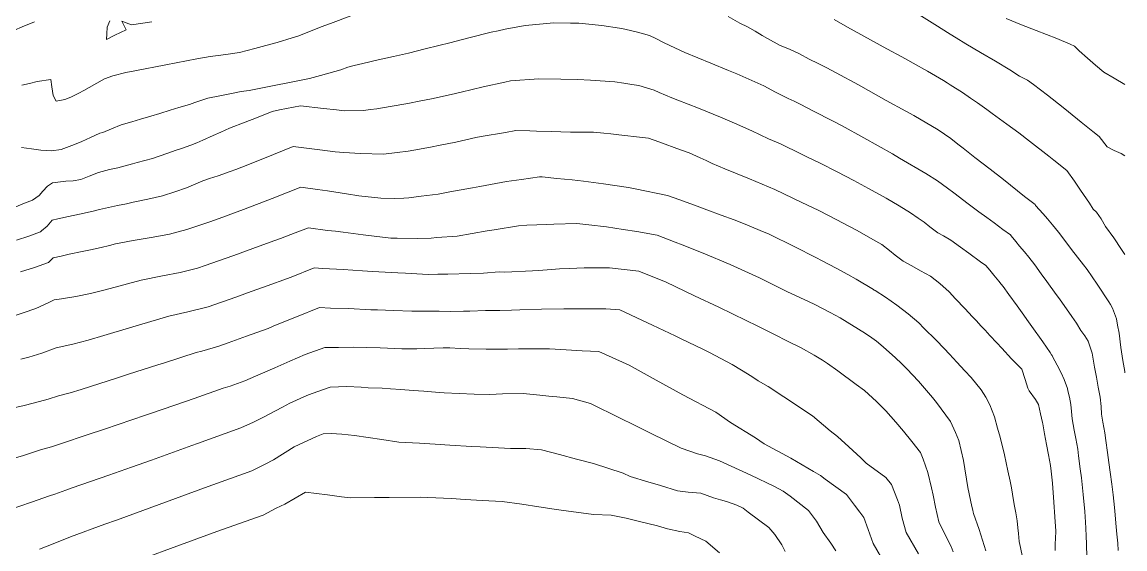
# Model space of a CAD drawing. Header units: inches. Extents: x 11351264 to 11356330, y 6702313 to 6706468.
# Drawn here: x 11355932.5 to 11356330.4, y 6703069.1 to 6703259.3 of the extents above; entities that cross this region are included whole.
import ezdxf

# ---------------------------------------------------------------- set-up
doc = ezdxf.new("R2010")
doc.units = ezdxf.units.IN
doc.header["$MEASUREMENT"] = 0
doc.layers.add('Shumate_Contours_clip1', color=7, linetype='Continuous', lineweight=0)

msp = doc.modelspace()

# ---------------------------------------------------------------- linework, layer by layer
at = {"layer": 'Shumate_Contours_clip1'}
for points, elevation in [([(11355927.03, 6703255.19), (11355932.55, 6703257.52), (11355937.02, 6703259.33)], 1354), ([(11355932.23, 6703214.04), (11355935.89, 6703213.58), (11355939.29, 6703213.07), (11355943.14, 6703212.81), (11355946.53, 6703213.25), (11355947.52, 6703213.67), (11355951.41, 6703215.04), (11355954.01, 6703216.21), (11355957.19, 6703217.63), (11355960.57, 6703219.12), (11355961.6, 6703219.46), (11355964.69, 6703220.75), (11355968.26, 6703222.19), (11355972.04, 6703223.32), (11355975.2, 6703224.24), (11355978.97, 6703225.36), (11355982.13, 6703226.31), (11355985.91, 6703227.43), (11355989.05, 6703228.41), (11355992.88, 6703229.55), (11355994.81, 6703230.19), (11355999.54, 6703231.78), (11356003.83, 6703232.69), (11356007.44, 6703233.38), (11356011.56, 6703234.18), (11356014.42, 6703234.63), (11356017.97, 6703235.32), (11356022.82, 6703236.31), (11356029.58, 6703237.61), (11356036.14, 6703238.87), (11356040.2, 6703240.03), (11356047.47, 6703242.09), (11356049.97, 6703242.97), (11356052.29, 6703243.64), (11356055.41, 6703244.36), (11356060.92, 6703245.6), (11356066.43, 6703246.83), (11356071.94, 6703248.05), (11356077.92, 6703249.57), (11356082.79, 6703250.81), (11356086.75, 6703251.85), (11356093.63, 6703253.63), (11356101.75, 6703255.59), (11356104.22, 6703256.17), (11356106.75, 6703256.69), (11356113.94, 6703258.07), (11356120.45, 6703258.71), (11356124.22, 6703259.05), (11356130.37, 6703258.93), (11356133.4, 6703258.87), (11356135.74, 6703258.65), (11356141.63, 6703257.99), (11356148.02, 6703257.07), (11356150, 6703256.75), (11356154.56, 6703255.59), (11356158.82, 6703254.41), (11356161.14, 6703253.3), (11356164.09, 6703251.79), (11356167.95, 6703249.96), (11356171.62, 6703248.3), (11356180.93, 6703244.42), (11356187.35, 6703241.85), (11356190.33, 6703240.58), (11356193.64, 6703239.2), (11356200.06, 6703236.24), (11356204.35, 6703234.02), (11356208.83, 6703231.7), (11356210.99, 6703230.68), (11356213.25, 6703229.62), (11356218.02, 6703227.15), (11356224.81, 6703223.65), (11356228.29, 6703221.79), (11356236.22, 6703217.47), (11356246.47, 6703211.67), (11356248.98, 6703210.21), (11356258.49, 6703204.66), (11356262.77, 6703201.93), (11356266.35, 6703199.37), (11356268.62, 6703197.68), (11356273.82, 6703193.62), (11356277.62, 6703190.82), (11356280.5, 6703188.69), (11356283.13, 6703186.76), (11356286.36, 6703184.38), (11356289.04, 6703182.45), (11356289.32, 6703182.11), (11356291.02, 6703180.05), (11356292.38, 6703178.44), (11356294.16, 6703176.31), (11356295.73, 6703174.4), (11356297.8, 6703171.6), (11356300.1, 6703168.41), (11356302.19, 6703165.61), (11356305.57, 6703160.96), (11356306.77, 6703159.31), (11356311.19, 6703152.95), (11356312.88, 6703150.52), (11356314.5, 6703147.88), (11356315.86, 6703145.98), (11356317.06, 6703144.07), (11356318.5, 6703139.8), (11356318.65, 6703139.08), (11356318.77, 6703138.34), (11356318.92, 6703137.53), (11356319.41, 6703134.66), (11356320.06, 6703131.06), (11356320.69, 6703127.46), (11356321.38, 6703123.85), (11356321.73, 6703120.47), (11356321.91, 6703117.7), (11356322.42, 6703114.87), (11356323.1, 6703111.04), (11356323.49, 6703108.25), (11356324.07, 6703103.94), (11356324.58, 6703100.33), (11356325.04, 6703096.84), (11356325.67, 6703092.41), (11356326.09, 6703088.62), (11356326.37, 6703086.29), (11356326.71, 6703082.81), (11356327.11, 6703078.36), (11356327.47, 6703074.4), (11356327.78, 6703071.11), (11356327.86, 6703068.52)], 1358), ([(11355932.34, 6703236.49), (11355935.21, 6703237.16), (11355937.95, 6703237.78), (11355942.89, 6703238.61), (11355943.19, 6703235.94), (11355943.65, 6703232.75), (11355944.73, 6703230.7), (11355947.96, 6703231.32), (11355950.03, 6703232.22), (11355952.96, 6703233.65), (11355954.8, 6703234.62), (11355956.69, 6703235.67), (11355959.47, 6703237.19), (11355962.2, 6703238.77), (11355965.2, 6703239.86), (11355969.89, 6703241.1), (11355973.16, 6703241.72), (11355977.51, 6703242.56), (11355979.97, 6703243.02), (11355984.32, 6703243.84), (11355991.86, 6703245.34), (11355995.48, 6703246.05), (11356000.3, 6703246.88), (11356004.25, 6703247.34), (11356006.84, 6703247.67), (11356010.98, 6703248.29), (11356016.5, 6703249.79), (11356020.46, 6703250.82), (11356024.54, 6703251.96), (11356029.93, 6703253.61), (11356032.32, 6703254.34), (11356040.38, 6703257.54), (11356043.73, 6703258.72), (11356051.14, 6703261.48)], 1356), ([(11355964.14, 6703259.73), (11355963.19, 6703257.5), (11355963.01, 6703255.03), (11355962.97, 6703252.95), (11355965.99, 6703254.54), (11355970.07, 6703256.51), (11355968.44, 6703259.61), (11355971.91, 6703258.23), (11355979.28, 6703259.32)], 1354), ([(11356187.21, 6703261.28), (11356191.37, 6703258.88), (11356194.22, 6703257.51), (11356196.94, 6703255.99), (11356199.49, 6703254.45), (11356201.41, 6703253.31), (11356205.99, 6703250.86), (11356209.29, 6703249.46), (11356212.91, 6703247.84), (11356216.48, 6703245.88), (11356219.66, 6703244.33), (11356222.79, 6703242.78), (11356226.16, 6703240.97), (11356234.21, 6703236.61), (11356244.25, 6703230.99), (11356251.3, 6703227.11), (11356254.16, 6703225.53), (11356263.03, 6703220.38), (11356267.54, 6703217.27), (11356270.12, 6703215.24), (11356271.99, 6703213.81), (11356276.19, 6703210.4), (11356281.75, 6703206.19), (11356283.91, 6703204.49), (11356285.94, 6703202.98), (11356289.05, 6703200.46), (11356294.1, 6703196.34), (11356297.97, 6703193.46), (11356298.12, 6703193.12), (11356300.83, 6703190.08), (11356302.43, 6703188.23), (11356304.23, 6703186.14), (11356306.38, 6703183.41), (11356308.31, 6703180.93), (11356311.13, 6703177.23), (11356315.39, 6703171.68), (11356316.69, 6703169.92), (11356320.37, 6703164.71), (11356324.54, 6703158.25), (11356325.12, 6703157.33), (11356325.9, 6703156.01), (11356327.26, 6703152.19), (11356327.73, 6703149.83), (11356328.22, 6703146.97), (11356328.93, 6703141.84), (11356329.55, 6703137.08), (11356330.29, 6703133.08), (11356330.36, 6703132.69)], 1356), ([(11356225.41, 6703260.22), (11356230.24, 6703257.45), (11356235.03, 6703254.76), (11356243.13, 6703250.4), (11356251.18, 6703246.03), (11356254, 6703244.47), (11356259.08, 6703241.58), (11356264.88, 6703238.16), (11356266.28, 6703237.3), (11356267.34, 6703236.66), (11356271.71, 6703233.85), (11356274.65, 6703231.82), (11356277.12, 6703230.16), (11356280.5, 6703227.76), (11356282.47, 6703226.32), (11356287.79, 6703222.41), (11356292.03, 6703219.34), (11356295.96, 6703216.34), (11356302.87, 6703210.86), (11356304.69, 6703209.41), (11356309.34, 6703205.65), (11356312.15, 6703201.8), (11356314.31, 6703198.62), (11356317.56, 6703193.88), (11356318.96, 6703191.79), (11356320.08, 6703190.64), (11356321.78, 6703188.23), (11356323.36, 6703185.53), (11356326.35, 6703181.39), (11356329.09, 6703177.22), (11356330.36, 6703175.33)], 1354), ([(11356255.95, 6703261.97), (11356261.76, 6703258.47), (11356267.34, 6703254.97), (11356269.46, 6703253.63), (11356273, 6703251.4), (11356278.3, 6703248.29), (11356283.62, 6703245.22), (11356288.87, 6703242.03), (11356292.38, 6703239.81), (11356295.21, 6703238.3), (11356297.35, 6703236.69), (11356302.44, 6703232.87), (11356308.11, 6703228.43), (11356309.98, 6703226.91), (11356314.55, 6703223.19), (11356318.73, 6703219.83), (11356321.03, 6703217.99), (11356323.99, 6703214.24), (11356326.49, 6703212.94), (11356329.02, 6703211.82), (11356330.36, 6703211.03)], 1352), ([(11356287.57, 6703260.55), (11356292.99, 6703258.32), (11356298.37, 6703256.2), (11356302.03, 6703254.82), (11356305.78, 6703253.41), (11356310.59, 6703251.37), (11356312.11, 6703250.57), (11356313.87, 6703248.89), (11356316.82, 6703246.28), (11356319.79, 6703243.68), (11356322.79, 6703241.15), (11356326.47, 6703238.99), (11356330.36, 6703236.7)], 1350), ([(11355929.35, 6703192.24), (11355932.79, 6703193.63), (11355936.23, 6703195.04), (11355938.6, 6703196.62), (11355940.02, 6703198.2), (11355941.69, 6703200.09), (11355943.5, 6703201.29), (11355948.3, 6703201.82), (11355950.89, 6703202.01), (11355953.69, 6703202.43), (11355956.65, 6703203.68), (11355960.01, 6703204.99), (11355963.98, 6703206.02), (11355967.01, 6703206.71), (11355972.34, 6703208.05), (11355974, 6703208.53), (11355979.54, 6703210.08), (11355984.72, 6703211.79), (11355988.05, 6703212.99), (11355989.99, 6703213.7), (11355993.33, 6703214.9), (11355995.54, 6703215.73), (11355997.72, 6703216.61), (11356001.41, 6703218.29), (11356004.14, 6703219.56), (11356007.33, 6703220.94), (11356013, 6703223.11), (11356017.02, 6703224.76), (11356022.69, 6703227.01), (11356025.36, 6703227.65), (11356032.9, 6703229.05), (11356041.25, 6703228.05), (11356045.98, 6703227.58), (11356048.67, 6703227.28), (11356055.71, 6703227.33), (11356058.19, 6703227.69), (11356060.48, 6703228.02), (11356065.24, 6703228.75), (11356071.63, 6703229.86), (11356076.34, 6703230.84), (11356080.21, 6703231.6), (11356087.25, 6703233.11), (11356090.9, 6703233.99), (11356098.86, 6703235.9), (11356106.65, 6703237.61), (11356108.66, 6703238.07), (11356118.86, 6703238.77), (11356126.89, 6703238.71), (11356132.86, 6703238.54), (11356137.59, 6703238.32), (11356146.39, 6703237.67), (11356149.63, 6703237.23), (11356152.52, 6703236.78), (11356155.03, 6703236.44), (11356157.78, 6703235.6), (11356160.48, 6703234.65), (11356162.33, 6703233.85), (11356166.84, 6703231.95), (11356169.11, 6703231.05), (11356176.56, 6703228.24), (11356184.45, 6703224.96), (11356189.49, 6703222.81), (11356195.77, 6703220.06), (11356198.81, 6703218.62), (11356201.73, 6703217.18), (11356206.08, 6703215.27), (11356213.68, 6703211.59), (11356215.87, 6703210.55), (11356220.41, 6703208.33), (11356226.56, 6703205.23), (11356232.61, 6703202.04), (11356237.89, 6703199.26), (11356244.18, 6703195.71), (11356248.96, 6703192.97), (11356252.95, 6703190.39), (11356255.75, 6703188.54), (11356257.93, 6703187.08), (11356260, 6703185.41), (11356262.85, 6703183.19), (11356264.85, 6703182.11), (11356267.58, 6703180.52), (11356271.08, 6703178.01), (11356274.09, 6703175.82), (11356278.27, 6703172.75), (11356280.12, 6703171.44), (11356281.58, 6703169.69), (11356283.02, 6703167.96), (11356284.86, 6703165.69), (11356285.76, 6703164.61), (11356286.38, 6703163.81), (11356288.49, 6703160.97), (11356291.51, 6703156.81), (11356293.26, 6703154.34), (11356295.54, 6703151.07), (11356297.95, 6703147.69), (11356299.55, 6703145.51), (11356300.78, 6703143.85), (11356303.34, 6703139.95), (11356303.88, 6703139.12), (11356304.07, 6703138.85), (11356304.21, 6703138.5), (11356305.9, 6703135.43), (11356307.34, 6703132.69), (11356308.48, 6703130.22), (11356309.61, 6703127.02), (11356309.79, 6703126.2), (11356310.32, 6703123.86), (11356310.79, 6703121.26), (11356311.06, 6703118.63), (11356311.33, 6703116), (11356312.06, 6703111.96), (11356312.62, 6703108.94), (11356313.32, 6703105.13), (11356313.64, 6703102.7), (11356314.23, 6703097.99), (11356314.65, 6703094.79), (11356315.31, 6703088.68), (11356315.86, 6703082.6), (11356316.09, 6703078.76), (11356316.25, 6703076.54), (11356316.38, 6703073.66), (11356316.51, 6703070.93), (11356316.51, 6703069.8), (11356316.72, 6703064.2)], 1360), ([(11355930.5, 6703180.56), (11355934.87, 6703181.94), (11355938.78, 6703183.46), (11355939.15, 6703183.61), (11355939.54, 6703183.87), (11355941.55, 6703185.64), (11355943.31, 6703187.77), (11355945.41, 6703188.24), (11355949.29, 6703189.09), (11355953.18, 6703189.93), (11355958.17, 6703191.07), (11355960.46, 6703191.64), (11355966.91, 6703193.07), (11355970.1, 6703193.72), (11355972.58, 6703194.24), (11355977.89, 6703195.29), (11355983.19, 6703196.53), (11355987.55, 6703197.98), (11355991.85, 6703199.5), (11355997.64, 6703201.92), (11356000.08, 6703202.78), (11356003.18, 6703203.83), (11356007.58, 6703205.3), (11356009.66, 6703206.07), (11356011.74, 6703206.88), (11356020, 6703210.13), (11356030.29, 6703214.36), (11356039.9, 6703213.12), (11356045.45, 6703212.4), (11356048.54, 6703212.16), (11356054.6, 6703211.78), (11356062.92, 6703211.59), (11356067.76, 6703212.16), (11356071.81, 6703212.71), (11356075.9, 6703213.39), (11356080.4, 6703214.19), (11356082.73, 6703214.69), (11356088.98, 6703215.98), (11356096.16, 6703217.59), (11356098.16, 6703217.98), (11356106.85, 6703219.47), (11356110.59, 6703220.12), (11356115.62, 6703220.01), (11356118.04, 6703219.95), (11356123.37, 6703219.78), (11356130.3, 6703219.55), (11356138.67, 6703219.58), (11356142.4, 6703219.2), (11356144.88, 6703218.9), (11356147.76, 6703218.6), (11356151.08, 6703218.19), (11356153.12, 6703217.97), (11356158.49, 6703217.32), (11356162.19, 6703216.03), (11356170.08, 6703213.21), (11356173.12, 6703212.05), (11356177.1, 6703210.31), (11356179.3, 6703209.28), (11356181.47, 6703208.24), (11356185.96, 6703206.25), (11356194.89, 6703202.69), (11356204.06, 6703198.85), (11356213.85, 6703194.17), (11356219.64, 6703191.32), (11356223.62, 6703189.31), (11356233.49, 6703184.12), (11356240.53, 6703180.13), (11356242.61, 6703178.94), (11356245.44, 6703176.77), (11356247.46, 6703175.17), (11356250.32, 6703172.97), (11356253.45, 6703171.23), (11356256.57, 6703169.52), (11356260.19, 6703167.52), (11356263.63, 6703164.9), (11356266.98, 6703161.84), (11356269.26, 6703159.4), (11356272.6, 6703155.89), (11356275.39, 6703152.9), (11356276.77, 6703151.41), (11356278.39, 6703149.66), (11356279.88, 6703148.04), (11356281.62, 6703146.17), (11356284.18, 6703143.45), (11356285.93, 6703141.55), (11356289.41, 6703137.75), (11356291.46, 6703135.7), (11356293.18, 6703134.02), (11356294.35, 6703130.29), (11356295.31, 6703127.16), (11356295.77, 6703126.2), (11356298.08, 6703122.98), (11356299.2, 6703121.17), (11356299.95, 6703117.8), (11356300.64, 6703114.66), (11356300.7, 6703114.29), (11356301.38, 6703110.63), (11356302.08, 6703106.81), (11356302.79, 6703103), (11356303.49, 6703099.19), (11356303.74, 6703097.15), (11356304.18, 6703092.85), (11356304.67, 6703086), (11356305.04, 6703080.71), (11356305.39, 6703075.43), (11356305.31, 6703072.87), (11356305.23, 6703070.87), (11356305.16, 6703068.47)], 1362), ([(11355931.9, 6703169.12), (11355936.97, 6703170.7), (11355941.99, 6703172.5), (11355943.56, 6703174.02), (11355943.61, 6703174.08), (11355943.76, 6703174.12), (11355946.53, 6703174.75), (11355949.43, 6703175.45), (11355954.22, 6703176.4), (11355957.22, 6703177.09), (11355961.04, 6703177.95), (11355964.01, 6703178.67), (11355966.25, 6703179.19), (11355968.1, 6703179.56), (11355972.55, 6703180.47), (11355975.5, 6703180.96), (11355979.83, 6703181.66), (11355985.71, 6703182.72), (11355991.92, 6703184.35), (11356000.25, 6703187.21), (11356003.62, 6703188.41), (11356012.39, 6703191.62), (11356022.74, 6703195.58), (11356033.06, 6703199.68), (11356039.01, 6703198.87), (11356042.68, 6703198.36), (11356049.47, 6703197.24), (11356053.92, 6703196.54), (11356061.91, 6703195.72), (11356066.99, 6703195.63), (11356070.22, 6703195.68), (11356072, 6703195.86), (11356076.46, 6703196.45), (11356082.59, 6703197.19), (11356086.79, 6703197.94), (11356094.97, 6703199.41), (11356097.59, 6703199.94), (11356107.29, 6703201.73), (11356112.67, 6703202.46), (11356119.11, 6703203.39), (11356120.13, 6703203.41), (11356125.46, 6703202.86), (11356130.96, 6703202.35), (11356135.02, 6703201.87), (11356142.21, 6703200.93), (11356151.23, 6703199.54), (11356153.62, 6703199.13), (11356165.35, 6703196.63), (11356169.83, 6703195.07), (11356176, 6703192.81), (11356179.57, 6703191.47), (11356184.71, 6703189.63), (11356189.33, 6703187.89), (11356193.41, 6703186.35), (11356198.77, 6703184.09), (11356202.06, 6703182.66), (11356211.27, 6703178.13), (11356218.82, 6703174.27), (11356221.14, 6703173.09), (11356226.22, 6703170.38), (11356230.43, 6703168.11), (11356233.36, 6703166.42), (11356239.64, 6703162.72), (11356239.89, 6703162.54), (11356240.2, 6703162.36), (11356243.99, 6703159.94), (11356248.11, 6703157.07), (11356252.11, 6703154), (11356255.97, 6703150.65), (11356257.85, 6703148.82), (11356262.23, 6703144.46), (11356265.13, 6703141.42), (11356267.01, 6703139.42), (11356269.76, 6703136.5), (11356272.66, 6703133.41), (11356274.93, 6703130.96), (11356278.55, 6703126.55), (11356280.22, 6703123.92), (11356281.65, 6703121.05), (11356283.34, 6703116.73), (11356284.38, 6703112.73), (11356285.37, 6703109.4), (11356286.86, 6703103.09), (11356288.14, 6703097.22), (11356288.91, 6703093.5), (11356289.43, 6703091.07), (11356290.19, 6703086.55), (11356290.49, 6703084.53), (11356291.01, 6703082.07), (11356291.47, 6703079.23), (11356291.75, 6703076.67), (11356291.91, 6703074.64), (11356292.18, 6703071.8), (11356292.68, 6703069.6), (11356294.06, 6703063.23)], 1364), ([(11355928.24, 6703152.69), (11355932.87, 6703154.27), (11355937.47, 6703155.9), (11355941.92, 6703157.87), (11355944.08, 6703159.05), (11355946.65, 6703159.33), (11355951.84, 6703160.2), (11355957.12, 6703161.32), (11355962.47, 6703162.66), (11355975.49, 6703166.13), (11355983.18, 6703167.66), (11355989.53, 6703168.82), (11355995.77, 6703170.4), (11355998.5, 6703171.36), (11356005.77, 6703173.9), (11356008.9, 6703175.03), (11356015.74, 6703177.5), (11356023.31, 6703180.3), (11356025.7, 6703181.17), (11356030.99, 6703183.14), (11356035.84, 6703185), (11356042.69, 6703184.08), (11356045.53, 6703183.79), (11356048.27, 6703183.45), (11356055.53, 6703182.49), (11356062.47, 6703181.62), (11356065.5, 6703181.3), (11356067.79, 6703181.21), (11356075.17, 6703181.11), (11356080.13, 6703181.3), (11356082.16, 6703181.46), (11356089.45, 6703181.99), (11356100.25, 6703183.92), (11356102.77, 6703184.32), (11356111.55, 6703185.74), (11356114.63, 6703185.97), (11356121.86, 6703186.25), (11356124.31, 6703186.35), (11356132.66, 6703186.51), (11356136.9, 6703186.04), (11356143.31, 6703185.33), (11356149.35, 6703184.42), (11356154.31, 6703183.68), (11356161.57, 6703182.35), (11356168.08, 6703179.8), (11356170.57, 6703178.82), (11356178.23, 6703175.83), (11356187.94, 6703171.74), (11356198.53, 6703166.91), (11356208.43, 6703162.05), (11356216.42, 6703158.28), (11356218.27, 6703157.38), (11356223.99, 6703154.38), (11356227.57, 6703152.48), (11356236.75, 6703146.9), (11356239.08, 6703145.27), (11356240.69, 6703144.06), (11356243.14, 6703142.02), (11356247.61, 6703138.04), (11356249.8, 6703136.01), (11356251.68, 6703134.08), (11356255.9, 6703129.69), (11356260.98, 6703123.76), (11356262.39, 6703121.92), (11356267.47, 6703115.12), (11356269.27, 6703111.1), (11356270.47, 6703108.25), (11356272.08, 6703100.96), (11356273.68, 6703091.19), (11356275.15, 6703084.34), (11356275.48, 6703083.1), (11356275.64, 6703082.37), (11356275.76, 6703081.86), (11356277.74, 6703076.14), (11356280.18, 6703068.44)], 1366), ([(11355932.03, 6703137.56), (11355934.89, 6703138.29), (11355939.58, 6703139.75), (11355944.84, 6703141.68), (11355950.78, 6703142.98), (11355956.3, 6703144.45), (11355961.95, 6703146.17), (11355971.3, 6703148.95), (11355985.39, 6703153.06), (11355992.28, 6703154.62), (11355999.62, 6703156.42), (11356009.61, 6703159.96), (11356015.12, 6703161.97), (11356019.58, 6703163.57), (11356029.52, 6703167.22), (11356037.9, 6703170.58), (11356041.02, 6703170.35), (11356048.37, 6703169.93), (11356055.34, 6703169.45), (11356058.85, 6703169.25), (11356068.1, 6703168.77), (11356070.82, 6703168.6), (11356079, 6703168.19), (11356082.46, 6703168.22), (11356086.06, 6703168.28), (11356094.14, 6703168.47), (11356098.95, 6703168.68), (11356104.66, 6703169.08), (11356106.65, 6703169.03), (11356116.61, 6703169.48), (11356118.86, 6703169.58), (11356126.35, 6703170.17), (11356129.93, 6703170.32), (11356135.26, 6703170.58), (11356144.45, 6703170.61), (11356155.05, 6703169.31), (11356164.83, 6703165.33), (11356175.08, 6703160.46), (11356183.81, 6703156.3), (11356193.77, 6703151.6), (11356197.66, 6703149.67), (11356203.64, 6703146.65), (11356208.92, 6703143.94), (11356213.5, 6703141.64), (11356218.24, 6703139.01), (11356221.23, 6703137.17), (11356223.09, 6703136.02), (11356226.77, 6703133.43), (11356233.37, 6703128.47), (11356236.38, 6703126.22), (11356240.79, 6703122.32), (11356244.13, 6703118.93), (11356247.69, 6703114.78), (11356250.5, 6703111.56), (11356253.46, 6703107.9), (11356256.6, 6703103.91), (11356257.53, 6703101.44), (11356259.29, 6703096.71), (11356260.57, 6703091.15), (11356261.2, 6703088.51), (11356262.06, 6703084.16), (11356263.23, 6703078.84), (11356264.89, 6703075.33), (11356267.73, 6703069.92), (11356268.42, 6703068)], 1368), ([(11355925.1, 6703119.08), (11355932.76, 6703120.69), (11355937.02, 6703121.81), (11355941.91, 6703123.1), (11355945.6, 6703124.3), (11355949.86, 6703125.41), (11355953.75, 6703126.69), (11355966.86, 6703130.88), (11355970.83, 6703132.17), (11355981.45, 6703135.57), (11355983.83, 6703136.28), (11355995.28, 6703140.03), (11355997.33, 6703140.5), (11356003.52, 6703142.27), (11356006.86, 6703143.48), (11356013.49, 6703145.85), (11356021.24, 6703148.69), (11356023.1, 6703149.47), (11356029.35, 6703152.06), (11356031.45, 6703152.92), (11356039.81, 6703156.22), (11356043.78, 6703156.02), (11356050.25, 6703155.86), (11356058.36, 6703155.42), (11356060.7, 6703155.36), (11356066.44, 6703155.16), (11356073.04, 6703154.94), (11356077.52, 6703154.91), (11356082.93, 6703154.9), (11356086.98, 6703154.77), (11356091.7, 6703154.87), (11356094.01, 6703154.92), (11356099.66, 6703155.15), (11356104.84, 6703155.16), (11356109.1, 6703155.24), (11356112.05, 6703155.35), (11356119.83, 6703155.58), (11356127.89, 6703155.79), (11356130.59, 6703155.79), (11356137.2, 6703155.79), (11356143.09, 6703155.78), (11356148.12, 6703155.44), (11356158.12, 6703150.73), (11356159.96, 6703149.85), (11356168.1, 6703145.97), (11356170.24, 6703144.94), (11356178.07, 6703141.18), (11356180.49, 6703140.02), (11356188.61, 6703135.62), (11356191.98, 6703133.59), (11356195.78, 6703131.28), (11356198.06, 6703129.78), (11356201.6, 6703127.68), (11356207.3, 6703124.01), (11356217.61, 6703117.16), (11356224.06, 6703111.73), (11356226.69, 6703109.7), (11356230.81, 6703105.95), (11356235.13, 6703101.93), (11356236.98, 6703099.99), (11356244.12, 6703094.8), (11356246.12, 6703092.39), (11356248.28, 6703086.79), (11356249, 6703084.86), (11356250.05, 6703080.21), (11356251.45, 6703074.95), (11356255.92, 6703067.27)], 1370), ([(11355928.29, 6703101.46), (11355932.63, 6703102.74), (11355939.18, 6703104.8), (11355943.1, 6703105.98), (11355946.71, 6703107.15), (11355956, 6703110.26), (11355962.18, 6703112.36), (11355977.07, 6703117.38), (11355979.17, 6703118.11), (11355991.49, 6703122.33), (11355994.6, 6703123.35), (11356005.08, 6703127.1), (11356007.5, 6703127.81), (11356012.79, 6703129.77), (11356016.69, 6703131.41), (11356023.67, 6703134.41), (11356029.1, 6703136.87), (11356034.64, 6703139.24), (11356041.73, 6703141.85), (11356046.63, 6703141.78), (11356052.11, 6703141.87), (11356061.65, 6703141.7), (11356069.52, 6703141.37), (11356074.85, 6703141.36), (11356077.7, 6703141.4), (11356084.42, 6703141.64), (11356086.84, 6703141.7), (11356090.54, 6703141.48), (11356093.72, 6703141.36), (11356099.88, 6703141.15), (11356105.01, 6703141.21), (11356107.66, 6703141.21), (11356111.57, 6703141.26), (11356122.81, 6703141.29), (11356128.77, 6703140.97), (11356134.55, 6703140.64), (11356140.58, 6703140.36), (11356151.45, 6703135.37), (11356161.27, 6703129.95), (11356170.89, 6703124.68), (11356182.73, 6703118.39), (11356188.07, 6703114.72), (11356197.08, 6703109.17), (11356200.24, 6703107.05), (11356209.88, 6703101.89), (11356218.01, 6703097.08), (11356220.49, 6703095.58), (11356222.27, 6703094.23), (11356229.92, 6703088.77), (11356232.85, 6703084.92), (11356234.71, 6703082.34), (11356236.12, 6703080.39), (11356237.67, 6703076.12), (11356239.52, 6703071.02), (11356244, 6703063.37)], 1372), ([(11355927.47, 6703083.09), (11355935.86, 6703085.93), (11355942.41, 6703088.21), (11355944.3, 6703088.89), (11355948.31, 6703090.32), (11355950.51, 6703091.08), (11355963.76, 6703095.71), (11355971.95, 6703098.56), (11355979.2, 6703101.17), (11355993.77, 6703106.44), (11355995.75, 6703107.16), (11356011.44, 6703112.84), (11356015.93, 6703114.89), (11356019.31, 6703116.53), (11356026.38, 6703120.3), (11356029.05, 6703121.68), (11356035.23, 6703124.5), (11356037.19, 6703125.21), (11356043.64, 6703127.49), (11356049.59, 6703127.68), (11356054.79, 6703127.46), (11356057.4, 6703127.28), (11356062.35, 6703127.17), (11356065.44, 6703126.93), (11356069.14, 6703126.58), (11356073.52, 6703126.26), (11356077.46, 6703126.01), (11356081.64, 6703125.63), (11356084.74, 6703125.47), (11356095.62, 6703124.93), (11356101.27, 6703124.86), (11356105.84, 6703125.04), (11356113.27, 6703125.15), (11356119.31, 6703124.63), (11356122.49, 6703124.27), (11356125.35, 6703123.93), (11356131.11, 6703123.44), (11356137.5, 6703121.57), (11356148.24, 6703116.27), (11356153.14, 6703113.83), (11356159.18, 6703110.81), (11356170.23, 6703105.4), (11356176.13, 6703103.38), (11356179.1, 6703102.7), (11356184.07, 6703100.89), (11356195.45, 6703095.76), (11356203.9, 6703091.64), (11356207.1, 6703089.89), (11356209.57, 6703088.09), (11356216.26, 6703082.97), (11356219.06, 6703079.07), (11356221.52, 6703075.03), (11356224.27, 6703071.1), (11356226.12, 6703068.39)], 1374), ([(11355938.73, 6703068.94), (11355941.57, 6703070.02), (11355944.32, 6703071.17), (11355949.9, 6703073.49), (11355962.32, 6703077.97), (11355966.57, 6703079.5), (11355981.96, 6703085.08), (11355998.27, 6703091.11), (11356015.42, 6703097.26), (11356020.15, 6703099.69), (11356023.2, 6703101.28), (11356030.69, 6703105.89), (11356038.66, 6703109.72), (11356041.08, 6703110.65), (11356043.97, 6703110.78), (11356047.82, 6703110.45), (11356052.46, 6703110.01), (11356062.22, 6703108.53), (11356068.36, 6703107.61), (11356075.86, 6703107.21), (11356081.51, 6703106.92), (11356086.8, 6703106.58), (11356094.59, 6703106.11), (11356097.77, 6703105.91), (11356108.7, 6703105.29), (11356114.24, 6703105.36), (11356119.82, 6703104.79), (11356126.39, 6703103.15), (11356132.49, 6703101.47), (11356138.59, 6703099.89), (11356149.3, 6703096.37), (11356151.91, 6703095.27), (11356158.19, 6703093.33), (11356162.79, 6703091.94), (11356168.99, 6703090.07), (11356172.75, 6703089.58), (11356177.35, 6703089.19), (11356181.95, 6703087.51), (11356184.42, 6703086.82), (11356186.6, 6703086.18), (11356190.31, 6703084.88), (11356192.61, 6703083.74), (11356194.49, 6703082.4), (11356201.87, 6703076.86), (11356204.08, 6703074.33), (11356206.64, 6703070.58), (11356207.8, 6703068.14)], 1376), ([(11355970.36, 6703063.46), (11355986.01, 6703069.23), (11356002.73, 6703075.34), (11356019.5, 6703081.28), (11356024.13, 6703083.73), (11356027.29, 6703085.26), (11356034.69, 6703089.53), (11356042.7, 6703088.58), (11356047.78, 6703087.88), (11356050.9, 6703087.47), (11356059.62, 6703087.59), (11356064.98, 6703087.65), (11356076.33, 6703087.78), (11356078.92, 6703087.65), (11356087.41, 6703087.23), (11356092.31, 6703086.95), (11356098.52, 6703086.61), (11356105.69, 6703086.23), (11356112.73, 6703085.23), (11356118.97, 6703084.27), (11356124.48, 6703083.44), (11356126.94, 6703083.03), (11356138.67, 6703081.45), (11356145.05, 6703081.24), (11356150.37, 6703080.18), (11356155.25, 6703079.03), (11356161.67, 6703077.42), (11356165.36, 6703076.38), (11356169.79, 6703075.4), (11356172.89, 6703074.85), (11356175.33, 6703073.7), (11356179.17, 6703071.86), (11356184.08, 6703067.62)], 1378)]:
    msp.add_lwpolyline(points, dxfattribs=dict(at, elevation=elevation))

doc.saveas('drawing.dxf')
